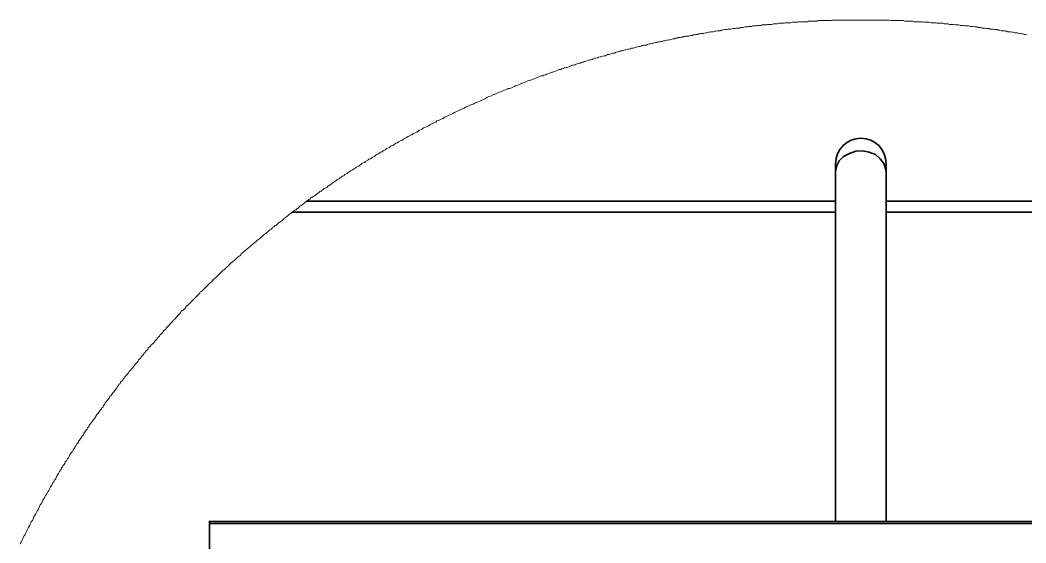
# Model space of a CAD drawing. Header units: feet. Extents: x -327 to 55127, y -2634 to 4121.
# Drawn here: x -251.74 to -241.77, y 57.1 to 62.29 of the extents above; entities that cross this region are included whole.
import ezdxf

# ---------------------------------------------------------------- set-up
doc = ezdxf.new("R2010")
doc.units = ezdxf.units.FT
doc.header["$MEASUREMENT"] = 0
doc.layers.add('PDF_0', color=7, linetype='Continuous')

msp = doc.modelspace()

# ---------------------------------------------------------------- linework, layer by layer
at = {"layer": 'PDF_0', "lineweight": 18}
msp.add_lwpolyline([(-251.7388, 57.0895), (-251.7283, 57.1053), (-251.7177, 57.1264), (-251.7124, 57.1422), (-251.7019, 57.1633), (-251.6914, 57.1739), (-251.6861, 57.1897), (-251.6755, 57.2108), (-251.6703, 57.2266), (-251.6597, 57.2477), (-251.6439, 57.274), (-251.6334, 57.2951), (-251.6281, 57.3109), (-251.6176, 57.3215), (-251.607, 57.3425), (-251.6018, 57.3584), (-251.5965, 57.3689), (-251.5859, 57.3794), (-251.5807, 57.3952), (-251.5701, 57.4163), (-251.5596, 57.4269), (-251.5543, 57.4427), (-251.5385, 57.4743), (-251.528, 57.4901), (-251.5121, 57.5217), (-251.5016, 57.5376), (-251.4858, 57.5692), (-251.4753, 57.585), (-251.4647, 57.6061), (-251.4542, 57.6166), (-251.4489, 57.6324), (-251.4384, 57.6535), (-251.4278, 57.6641), (-251.4225, 57.6799), (-251.4173, 57.6904), (-251.4067, 57.701), (-251.3962, 57.722), (-251.3856, 57.7379), (-251.3698, 57.7695), (-251.3593, 57.7853), (-251.3487, 57.8064), (-251.3329, 57.8275), (-251.3277, 57.8433), (-251.3171, 57.8538), (-251.3119, 57.8644), (-251.3013, 57.8749), (-251.296, 57.8854), (-251.2908, 57.9013), (-251.2802, 57.9118), (-251.2697, 57.9329), (-251.2591, 57.9434), (-251.2539, 57.954), (-251.2486, 57.9698), (-251.2381, 57.9803), (-251.2328, 57.9909), (-251.2222, 58.0014), (-251.2117, 58.0225), (-251.2012, 58.0383), (-251.1959, 58.0488), (-251.1854, 58.0594), (-251.1748, 58.0805), (-251.1643, 58.091), (-251.159, 58.1068), (-251.1485, 58.1174), (-251.1379, 58.1384), (-251.1274, 58.149), (-251.1221, 58.1595), (-251.1116, 58.1701), (-251.1063, 58.1859), (-251.0957, 58.1964), (-251.0852, 58.2175), (-251.0747, 58.228), (-251.0694, 58.2386), (-251.0589, 58.2491), (-251.0536, 58.2649), (-251.043, 58.2755), (-251.0378, 58.286), (-251.0272, 58.2966), (-251.022, 58.3071), (-251.0114, 58.3177), (-251.0061, 58.3282), (-250.9956, 58.3387), (-250.9903, 58.3493), (-250.9798, 58.3651), (-250.9745, 58.3756), (-250.964, 58.3862), (-250.9587, 58.3967), (-250.9482, 58.4073), (-250.9429, 58.4178), (-250.9323, 58.4283), (-250.9271, 58.4389), (-250.9165, 58.4494), (-250.9113, 58.46), (-250.9007, 58.4705), (-250.8955, 58.4863), (-250.8849, 58.4969), (-250.8796, 58.5074), (-250.8691, 58.5179), (-250.8638, 58.5285), (-250.8533, 58.539), (-250.848, 58.5496), (-250.8375, 58.5601), (-250.8322, 58.5707), (-250.8217, 58.5812), (-250.8164, 58.5917), (-250.7953, 58.6128), (-250.79, 58.6234), (-250.7795, 58.6339), (-250.7742, 58.6497), (-250.7637, 58.6603), (-250.7584, 58.6708), (-250.7479, 58.6813), (-250.7426, 58.6919), (-250.7215, 58.713), (-250.7162, 58.7235), (-250.7057, 58.7341), (-250.7004, 58.7446), (-250.6793, 58.7657), (-250.6741, 58.7762), (-250.6635, 58.7868), (-250.6583, 58.7973), (-250.6372, 58.8184), (-250.6319, 58.8289), (-250.6214, 58.8395), (-250.6161, 58.85), (-250.595, 58.8711), (-250.5897, 58.8816), (-250.5687, 58.9027), (-250.5634, 58.9133), (-250.5423, 58.9343), (-250.537, 58.9449), (-250.5159, 58.966), (-250.5107, 58.9765), (-250.5001, 58.9871), (-250.4949, 58.9976), (-250.4738, 59.0187), (-250.4685, 59.0292), (-250.4474, 59.0503), (-250.4422, 59.0608), (-250.4316, 59.0661), (-250.4105, 59.0872), (-250.4053, 59.0977), (-250.3842, 59.1188), (-250.3789, 59.1294), (-250.3578, 59.1505), (-250.3526, 59.161), (-250.3209, 59.1926), (-250.3157, 59.2032), (-250.3051, 59.2137), (-250.2946, 59.219), (-250.2893, 59.2295), (-250.2577, 59.2611), (-250.2524, 59.2717), (-250.2208, 59.3033), (-250.2155, 59.3139), (-250.205, 59.3191), (-250.1839, 59.3402), (-250.1786, 59.3507), (-250.147, 59.3824), (-250.1417, 59.3929), (-250.1312, 59.4035), (-250.1206, 59.4087), (-250.0995, 59.4298), (-250.0943, 59.4404), (-250.0627, 59.472), (-250.0521, 59.4772), (-250.0468, 59.4878), (-249.9572, 59.5774), (-249.952, 59.5879), (-249.9414, 59.5932), (-249.8518, 59.6828), (-249.8413, 59.6881), (-249.8307, 59.6986), (-249.8255, 59.7092), (-249.8149, 59.7197), (-249.8044, 59.725), (-249.7253, 59.804), (-249.7148, 59.8093), (-249.6831, 59.8409), (-249.6726, 59.8462), (-249.6673, 59.8568), (-249.6463, 59.8778), (-249.6357, 59.8831), (-249.6146, 59.9042), (-249.6041, 59.9095), (-249.5725, 59.9411), (-249.5619, 59.9464), (-249.5514, 59.9569), (-249.5461, 59.9674), (-249.5356, 59.9727), (-249.5039, 60.0043), (-249.4934, 60.0096), (-249.4723, 60.0307), (-249.4618, 60.036), (-249.4407, 60.057), (-249.4301, 60.0623), (-249.4091, 60.0834), (-249.3985, 60.0887), (-249.3774, 60.1098), (-249.3669, 60.115), (-249.3458, 60.1361), (-249.3353, 60.1414), (-249.3142, 60.1625), (-249.3036, 60.1677), (-249.2931, 60.1783), (-249.2826, 60.1835), (-249.2615, 60.2046), (-249.2509, 60.2099), (-249.2404, 60.2204), (-249.2351, 60.231), (-249.2193, 60.2363), (-249.2088, 60.2468), (-249.1982, 60.2521), (-249.1771, 60.2732), (-249.1666, 60.2784), (-249.1561, 60.289), (-249.1455, 60.2942), (-249.1244, 60.3153), (-249.1139, 60.3206), (-249.1034, 60.3311), (-249.0928, 60.3364), (-249.0717, 60.3575), (-249.0612, 60.3628), (-249.0506, 60.3733), (-249.0401, 60.3786), (-249.0401, 60.3838), (-249.0296, 60.3891), (-249.0137, 60.3997), (-249.0032, 60.4049), (-248.9927, 60.4155), (-248.9821, 60.4207), (-248.961, 60.4418), (-248.9505, 60.4471), (-248.94, 60.4576), (-248.9294, 60.4629), (-248.9189, 60.4734), (-248.9083, 60.4787), (-248.8978, 60.4893), (-248.8872, 60.4945), (-248.8767, 60.5051), (-248.8662, 60.5103), (-248.8556, 60.5209), (-248.8451, 60.5262), (-248.8345, 60.5367), (-248.8187, 60.542), (-248.8082, 60.5525), (-248.7976, 60.5578), (-248.7871, 60.5683), (-248.7766, 60.5736), (-248.766, 60.5841), (-248.7555, 60.5894), (-248.7449, 60.5999), (-248.7344, 60.6052), (-248.7238, 60.6158), (-248.708, 60.621), (-248.6975, 60.6263), (-248.687, 60.6368), (-248.6764, 60.6421), (-248.6659, 60.6527), (-248.6553, 60.6579), (-248.6448, 60.6685), (-248.6342, 60.6737), (-248.6184, 60.6843), (-248.6079, 60.6896), (-248.5973, 60.7001), (-248.5763, 60.7106), (-248.5657, 60.7212), (-248.5552, 60.7264), (-248.5446, 60.737), (-248.5288, 60.7423), (-248.5183, 60.7528), (-248.4972, 60.7633), (-248.4867, 60.7739), (-248.4761, 60.7792), (-248.4603, 60.7897), (-248.4392, 60.8002), (-248.4287, 60.8108), (-248.4181, 60.8161), (-248.4076, 60.8266), (-248.3918, 60.8319), (-248.3812, 60.8371), (-248.3707, 60.8477), (-248.3602, 60.853), (-248.3496, 60.8635), (-248.3391, 60.8688), (-248.3233, 60.874), (-248.3127, 60.8846), (-248.2916, 60.8951), (-248.2811, 60.9057), (-248.2653, 60.9109), (-248.2547, 60.9162), (-248.2442, 60.9267), (-248.2231, 60.9373), (-248.2073, 60.9478), (-248.1862, 60.9584), (-248.1757, 60.9689), (-248.1651, 60.9742), (-248.1493, 60.9795), (-248.1388, 60.99), (-248.1177, 61.0005), (-248.1072, 61.0111), (-248.0913, 61.0163), (-248.0808, 61.0216), (-248.0703, 61.0322), (-248.0597, 61.0374), (-248.0439, 61.0427), (-248.0334, 61.048), (-248.0228, 61.0585), (-248.0123, 61.0638), (-247.9965, 61.0691), (-247.9859, 61.0796), (-247.9648, 61.0901), (-247.949, 61.0954), (-247.9385, 61.106), (-247.9069, 61.1218), (-247.891, 61.1323), (-247.87, 61.1428), (-247.8542, 61.1481), (-247.8436, 61.1587), (-247.8225, 61.1692), (-247.8067, 61.1745), (-247.7962, 61.1797), (-247.7856, 61.1903), (-247.7751, 61.1956), (-247.7593, 61.2008), (-247.7487, 61.2061), (-247.7382, 61.2166), (-247.7276, 61.2219), (-247.7118, 61.2272), (-247.6908, 61.2377), (-247.6749, 61.2483), (-247.6433, 61.2641), (-247.6275, 61.2694), (-247.617, 61.2746), (-247.6064, 61.2852), (-247.5906, 61.2904), (-247.5695, 61.301), (-247.5537, 61.3062), (-247.5432, 61.3115), (-247.5326, 61.3221), (-247.5168, 61.3273), (-247.4852, 61.3431), (-247.4694, 61.3484), (-247.4483, 61.359), (-247.4325, 61.3695), (-247.4114, 61.38), (-247.3956, 61.3853), (-247.3745, 61.3959), (-247.3587, 61.4011), (-247.3376, 61.4117), (-247.3218, 61.4222), (-247.3007, 61.4327), (-247.2849, 61.438), (-247.2638, 61.4486), (-247.248, 61.4538), (-247.2269, 61.4644), (-247.2111, 61.4696), (-247.19, 61.4802), (-247.1742, 61.4855), (-247.1531, 61.496), (-247.1373, 61.5013), (-247.1268, 61.5065), (-247.111, 61.5171), (-247.0899, 61.5276), (-247.0741, 61.5329), (-247.053, 61.5434), (-247.0372, 61.5487), (-247.0266, 61.554), (-247.0108, 61.5592), (-246.9897, 61.5698), (-246.9739, 61.5751), (-246.9528, 61.5856), (-246.937, 61.5909), (-246.9265, 61.5961), (-246.9107, 61.6014), (-246.9001, 61.6067), (-246.8896, 61.6067), (-246.8738, 61.612), (-246.8527, 61.6225), (-246.8369, 61.6278), (-246.8263, 61.633), (-246.8105, 61.6383), (-246.7894, 61.6489), (-246.7736, 61.6541), (-246.7631, 61.6594), (-246.7473, 61.6647), (-246.7262, 61.6752), (-246.7104, 61.6805), (-246.6998, 61.6858), (-246.684, 61.691), (-246.6735, 61.691), (-246.6577, 61.6963), (-246.6366, 61.7068), (-246.6208, 61.7121), (-246.6102, 61.7174), (-246.5944, 61.7226), (-246.5733, 61.7332), (-246.5575, 61.7332), (-246.547, 61.7385), (-246.5312, 61.7437), (-246.5206, 61.749), (-246.5048, 61.7543), (-246.4837, 61.7648), (-246.4679, 61.7701), (-246.4574, 61.7701), (-246.4416, 61.7754), (-246.431, 61.7806), (-246.4152, 61.7859), (-246.3941, 61.7964), (-246.3783, 61.7964), (-246.3678, 61.8017), (-246.3519, 61.807), (-246.3414, 61.8123), (-246.3256, 61.8175), (-246.3151, 61.8175), (-246.2992, 61.8228), (-246.2782, 61.8333), (-246.2623, 61.8386), (-246.2518, 61.8386), (-246.236, 61.8439), (-246.2254, 61.8491), (-246.2096, 61.8544), (-246.1991, 61.8597), (-246.1833, 61.8597), (-246.1727, 61.865), (-246.1569, 61.8702), (-246.1464, 61.8755), (-246.1358, 61.8755), (-246.12, 61.8808), (-246.1095, 61.886), (-246.0937, 61.8913), (-246.0831, 61.8913), (-246.0673, 61.8966), (-246.0568, 61.9019), (-246.041, 61.9071), (-246.0304, 61.9071), (-246.0146, 61.9124), (-246.0041, 61.9177), (-245.9883, 61.9229), (-245.9777, 61.9229), (-245.9619, 61.9282), (-245.9514, 61.9335), (-245.9355, 61.9335), (-245.9145, 61.944), (-245.8987, 61.944), (-245.8881, 61.9493), (-245.8723, 61.9546), (-245.8618, 61.9598), (-245.8459, 61.9598), (-245.8354, 61.9651), (-245.8196, 61.9704), (-245.809, 61.9704), (-245.7932, 61.9756), (-245.7827, 61.9809), (-245.7669, 61.9809), (-245.7563, 61.9862), (-245.7405, 61.9915), (-245.73, 61.9915), (-245.7142, 61.9967), (-245.7036, 61.9967), (-245.6878, 62.002), (-245.6773, 62.0073), (-245.6615, 62.0073), (-245.6509, 62.0125), (-245.6351, 62.0178), (-245.6246, 62.0178), (-245.6088, 62.0231), (-245.5982, 62.0231), (-245.5824, 62.0284), (-245.5719, 62.0336), (-245.556, 62.0336), (-245.5455, 62.0389), (-245.5297, 62.0389), (-245.5191, 62.0442), (-245.5033, 62.0494), (-245.4928, 62.0494), (-245.477, 62.0547), (-245.4664, 62.0547), (-245.4506, 62.06), (-245.4401, 62.0653), (-245.4243, 62.0653), (-245.4137, 62.0705), (-245.3979, 62.0705), (-245.3874, 62.0758), (-245.3716, 62.0758), (-245.361, 62.0811), (-245.3452, 62.0811), (-245.3294, 62.0863), (-245.3189, 62.0863), (-245.303, 62.0916), (-245.2925, 62.0916), (-245.2767, 62.0969), (-245.2661, 62.1022), (-245.2503, 62.1022), (-245.2398, 62.1074), (-245.224, 62.1074), (-245.2134, 62.1127), (-245.1976, 62.1127), (-245.1871, 62.118), (-245.1713, 62.118), (-245.1607, 62.1232), (-245.1449, 62.1232), (-245.1344, 62.1285), (-245.108, 62.1285), (-245.0922, 62.1338), (-245.0764, 62.1338), (-245.0659, 62.139), (-245.05, 62.139), (-245.0395, 62.1443), (-245.0237, 62.1443), (-245.0131, 62.1496), (-244.9973, 62.1496), (-244.9868, 62.1549), (-244.9604, 62.1549), (-244.9446, 62.1601), (-244.9341, 62.1601), (-244.9183, 62.1654), (-244.9025, 62.1654), (-244.8919, 62.1707), (-244.8656, 62.1707), (-244.8497, 62.1759), (-244.8392, 62.1759), (-244.8234, 62.1812), (-244.797, 62.1812), (-244.7865, 62.1865), (-244.7707, 62.1865), (-244.7549, 62.1918), (-244.7285, 62.1918), (-244.718, 62.197), (-244.6916, 62.197), (-244.6758, 62.2023), (-244.6495, 62.2023), (-244.6389, 62.2076), (-244.6073, 62.2076), (-244.5967, 62.2128), (-244.5704, 62.2128), (-244.5546, 62.2181), (-244.5282, 62.2181), (-244.5177, 62.2234), (-244.4861, 62.2234), (-244.4755, 62.2287), (-244.4333, 62.2287), (-244.4228, 62.2339), (-244.3912, 62.2339), (-244.3806, 62.2392), (-244.3385, 62.2392), (-244.3279, 62.2445), (-244.2858, 62.2445), (-244.2699, 62.2497), (-244.233, 62.2497), (-244.2172, 62.255), (-244.1645, 62.255), (-244.1487, 62.2603), (-244.096, 62.2603), (-244.0802, 62.2655), (-244.0275, 62.2655), (-244.0169, 62.2708), (-243.9326, 62.2708), (-243.9221, 62.2761), (-243.8377, 62.2761), (-243.8272, 62.2814), (-243.7007, 62.2814), (-243.6901, 62.2866), (-243.1209, 62.2866), (-243.1051, 62.2814), (-242.9838, 62.2814), (-242.968, 62.2761), (-242.889, 62.2761), (-242.8732, 62.2708), (-242.7941, 62.2708), (-242.7783, 62.2655), (-242.7256, 62.2655), (-242.7098, 62.2603), (-242.6571, 62.2603), (-242.6465, 62.255), (-242.5885, 62.255), (-242.578, 62.2497), (-242.5358, 62.2497), (-242.5253, 62.2445), (-242.4831, 62.2445), (-242.4673, 62.2392), (-242.4304, 62.2392), (-242.4146, 62.2339), (-242.3882, 62.2339), (-242.3724, 62.2287), (-242.3355, 62.2287), (-242.3197, 62.2234), (-242.2934, 62.2234), (-242.2776, 62.2181), (-242.2512, 62.2181), (-242.2407, 62.2128), (-242.2143, 62.2128), (-242.1985, 62.2076), (-242.1721, 62.2076), (-242.1563, 62.2023), (-242.13, 62.2023), (-242.1194, 62.197), (-242.0931, 62.197), (-242.0773, 62.1918), (-242.0509, 62.1918), (-242.0404, 62.1865), (-242.0245, 62.1865), (-242.0087, 62.1812), (-241.9824, 62.1812), (-241.9718, 62.1759), (-241.956, 62.1759), (-241.9455, 62.1707), (-241.9191, 62.1707), (-241.9033, 62.1654), (-241.8928, 62.1654), (-241.877, 62.1601), (-241.8506, 62.1601), (-241.8348, 62.1549), (-241.8243, 62.1549), (-241.8084, 62.1496), (-241.7979, 62.1496), (-241.7821, 62.1443), (-241.7715, 62.1443), (-241.7557, 62.139)], dxfattribs=at)
at = {"layer": 'PDF_0', "lineweight": 35}
for points in [[(-243.6533, 57.3109), (-243.6533, 60.8635, -0.998881), (-243.1525, 60.8635), (-243.1525, 57.3109)], [(-239.7791, 47.2382), (-239.0834, 47.2382, 0.408273), (-238.9305, 47.3595), (-238.9305, 47.8497), (-237.9396, 47.8497), (-237.9396, 47.3595, 0.408273), (-237.7868, 47.2382), (-237.0963, 47.2382, 0.408273), (-236.9434, 47.3595), (-236.9434, 57.3109), (-249.8624, 57.3109), (-249.8624, 47.3595, 0.408273), (-249.7148, 47.2382), (-249.019, 47.2382, 0.408273), (-248.8662, 47.3595), (-248.8662, 47.8497), (-247.8752, 47.8497), (-247.8752, 47.3595, 0.408888), (-247.7276, 47.2382), (-247.0319, 47.2382, 0.40886), (-246.8798, 47.3629)]]:
    msp.add_lwpolyline(points, format="xyb", dxfattribs=at)
at = {"layer": 'PDF_0', "color": 8, "lineweight": 35, "true_color": 0x7f7f7f}
for points in [[(-243.6533, 60.7844), (-243.6427, 60.8424), (-243.6164, 60.8898), (-243.5742, 60.932), (-243.5162, 60.9636), (-243.453, 60.9847), (-243.3844, 60.99), (-243.3212, 60.9742), (-243.2579, 60.9531), (-243.2105, 60.9109), (-243.1736, 60.8635), (-243.1578, 60.8108), (-243.1525, 60.7844)], [(-249.0401, 60.3786), (-243.6533, 60.3786)], [(-243.1525, 60.3786), (-237.7657, 60.3786)]]:
    msp.add_lwpolyline(points, dxfattribs=at)
at = {"layer": 'PDF_0', "lineweight": 35}
for points in [[(-248.8978, 60.4893), (-243.6533, 60.4893)], [(-243.1525, 60.4893), (-237.908, 60.4893)], [(-249.8624, 57.2898), (-236.9434, 57.2898)]]:
    msp.add_lwpolyline(points, dxfattribs=at)

doc.saveas('drawing.dxf')
